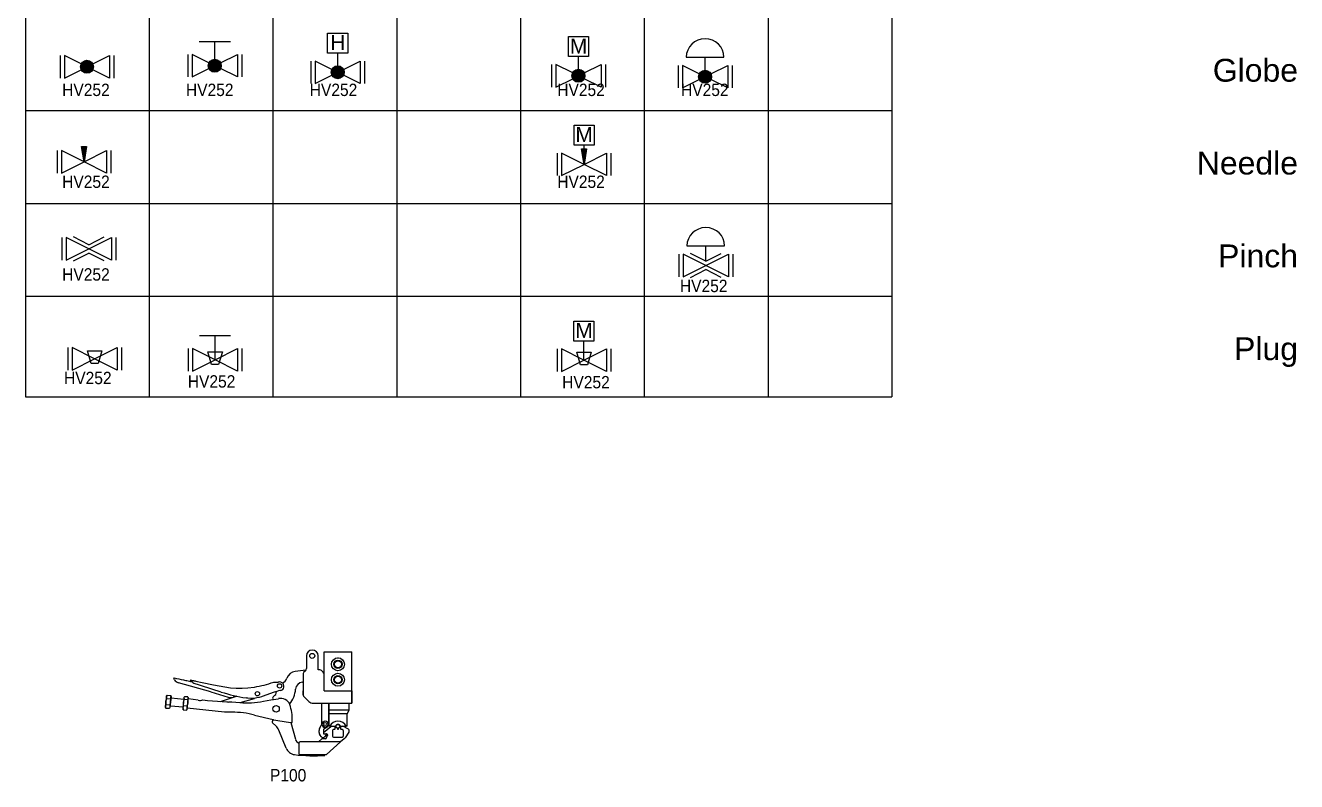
# Model space of a CAD drawing. Header units: millimetres. Extents: x -193 to 823, y -32 to 284.
# Drawn here: x 270.9 to 476.3, y 42.7 to 164.9 of the extents above; entities that cross this region are included whole.
import ezdxf
from ezdxf.enums import TextEntityAlignment as Align

# ---------------------------------------------------------------- set-up
doc = ezdxf.new("R2010")
doc.units = ezdxf.units.MM
doc.layers.add('-Testi', color=7, linetype='Continuous', lineweight=35)
doc.styles.get("Standard").update_dxf_attribs({"font": 'arial.ttf'})

# ---------------------------------------------------------------- blocks, each defined once
blk = doc.blocks.new('Valve Globe Flanged')
h = blk.add_hatch(color=256)
h.dxf.hatch_style = 1
h.paths.add_polyline_path([(1.05, 0, 1), (-1.05, 0, 1)])
for p, q in [((-4.35, 1.82), (-4.35, -1.82)), ((4.35, 1.82), (4.35, -1.82))]:
    blk.add_line(p, q)
for points in [[(-0.94, 0.47), (-3.65, 1.82), (-3.65, -1.82), (-0.94, -0.47)], [(0.94, 0.47), (3.65, 1.82), (3.65, -1.82), (0.94, -0.47)]]:
    blk.add_lwpolyline(points)
blk.add_circle((0, 0), 1.05)
at = {"flags": 1}
for tag, p, height in [('TYPE', (1.6, -0.01), 0.25), ('CONNECTIONTYPE', (1.64, -0.3), 0.1), ('DESCRIPTION', (1.66, -0.41), 0.0703)]:
    blk.add_attdef(tag, p, '', height=height, dxfattribs=at)
blk = doc.blocks.new('Valve Globe Manual Flanged')
h = blk.add_hatch(color=256)
h.dxf.hatch_style = 1
h.paths.add_polyline_path([(1.05, 0, 1), (-1.05, 0, 1)])
for p, q in [((-2.52, 3.91), (2.52, 3.91)), ((0, 1.05), (0, 3.91)), ((-4.35, 1.82), (-4.35, -1.82)), ((4.35, 1.82), (4.35, -1.82))]:
    blk.add_line(p, q)
for points in [[(-0.94, 0.47), (-3.65, 1.82), (-3.65, -1.82), (-0.94, -0.47)], [(0.94, 0.47), (3.65, 1.82), (3.65, -1.82), (0.94, -0.47)]]:
    blk.add_lwpolyline(points)
blk.add_circle((0, 0), 1.05)
at = {"flags": 1}
for tag, p, height in [('CONNECTIONTYPE', (1.85, 0.17), 0.1), ('DESCRIPTION', (1.88, 0.06), 0.0703), ('TYPE', (0.94, -0.47), 0.106)]:
    blk.add_attdef(tag, p, '', height=height, dxfattribs=at)
blk = doc.blocks.new('Valve Globe Hydraulic Flanged')
h = blk.add_hatch(color=256)
h.dxf.hatch_style = 1
h.paths.add_polyline_path([(1.05, 0, 1), (-1.05, 0, 1)])
for p, q in [((0, 1.05), (0, 3.1)), ((-4.35, 1.82), (-4.35, -1.82)), ((4.35, 1.82), (4.35, -1.82))]:
    blk.add_line(p, q)
blk.add_lwpolyline([(-1.62, 3.1), (-1.62, 6.33), (1.62, 6.33), (1.62, 3.1)], close=True)
for points in [[(-0.94, 0.47), (-3.65, 1.82), (-3.65, -1.82), (-0.94, -0.47)], [(0.94, 0.47), (3.65, 1.82), (3.65, -1.82), (0.94, -0.47)]]:
    blk.add_lwpolyline(points)
blk.add_circle((0, 0), 1.05)
at = {"layer": '-Testi', "insert": (0.01, 4.81), "char_height": 2.42, "width": 2.8313, "attachment_point": 5}
blk.add_mtext('H', dxfattribs=at)
at = {"flags": 1}
for tag, p, height in [('TYPE', (1.42, 0.1), 0.0576), ('CONNECTIONTYPE', (1.7, 0.05), 0.1), ('DESCRIPTION', (1.73, -0.06), 0.0703)]:
    blk.add_attdef(tag, p, '', height=height, dxfattribs=at)
blk = doc.blocks.new('Valve Globe Motor Flanged')
h = blk.add_hatch(color=256)
h.dxf.hatch_style = 1
h.paths.add_polyline_path([(1.05, 0, 1), (-1.05, 0, 1)])
for p, q in [((0, 1.05), (0, 3.1)), ((-4.35, 1.82), (-4.35, -1.82)), ((4.35, 1.82), (4.35, -1.82))]:
    blk.add_line(p, q)
blk.add_lwpolyline([(-1.62, 3.1), (-1.62, 6.33), (1.62, 6.33), (1.62, 3.1)], close=True)
for points in [[(-0.94, 0.47), (-3.65, 1.82), (-3.65, -1.82), (-0.94, -0.47)], [(0.94, 0.47), (3.65, 1.82), (3.65, -1.82), (0.94, -0.47)]]:
    blk.add_lwpolyline(points)
blk.add_circle((0, 0), 1.05)
at = {"layer": '-Testi', "insert": (0.01, 4.81), "char_height": 2.42, "width": 2.8313, "attachment_point": 5}
blk.add_mtext('M', dxfattribs=at)
at = {"flags": 1}
for tag, p, height in [('TYPE', (1.5, -0.15), 0.25), ('CONNECTIONTYPE', (1.79, -0.46), 0.1), ('DESCRIPTION', (1.81, -0.58), 0.0703)]:
    blk.add_attdef(tag, p, '', height=height, dxfattribs=at)
blk = doc.blocks.new('Valve Globe Diaphgram Flanged')
h = blk.add_hatch(color=256)
h.dxf.hatch_style = 1
h.paths.add_polyline_path([(1.05, 0, 1), (-1.05, 0, 1)])
for p, q in [((-3.05, 3.17), (3.05, 3.17)), ((0, 1.05), (0, 3.17)), ((-4.35, 1.82), (-4.35, -1.82)), ((4.35, 1.82), (4.35, -1.82))]:
    blk.add_line(p, q)
for points in [[(-0.94, 0.47), (-3.65, 1.82), (-3.65, -1.82), (-0.94, -0.47)], [(0.94, 0.47), (3.65, 1.82), (3.65, -1.82), (0.94, -0.47)]]:
    blk.add_lwpolyline(points)
blk.add_circle((0, 0), 1.05)
blk.add_ellipse((0, 3.17), major_axis=(-3.05, 0), ratio=0.967342, start_param=3.141593, end_param=6.283185)
at = {"flags": 1}
for tag, p, height in [('TYPE', (1.47, 0), 0.0593), ('CONNECTIONTYPE', (1.62, -0.15), 0.1), ('DESCRIPTION', (1.65, -0.26), 0.0703)]:
    blk.add_attdef(tag, p, '', height=height, dxfattribs=at)
blk = doc.blocks.new('Valve Needle Flanged')
h = blk.add_hatch(color=256)
h.dxf.hatch_style = 1
h.paths.add_polyline_path([(0.4, 2.5), (-0.4, 2.5), (0, 0)])
for p, q in [((-4.35, 1.82), (-4.35, -1.82)), ((4.35, 1.82), (4.35, -1.82))]:
    blk.add_line(p, q)
for points in [[(0, 0), (-0.4, 2.5), (0.4, 2.5), (0, 0)], [(0, 0), (-3.65, 1.82), (-3.65, -1.82), (0, 0)], [(0, 0), (3.65, 1.82), (3.65, -1.82), (0, 0)]]:
    blk.add_lwpolyline(points)
at = {"flags": 1}
for tag, p, height in [('TYPE', (0, 0), 0.0153), ('CONNECTIONTYPE', (0.51, 0.08), 0.1), ('DESCRIPTION', (0.53, -0.04), 0.0703)]:
    blk.add_attdef(tag, p, '', height=height, dxfattribs=at)
blk = doc.blocks.new('Valve Needle Motor Flanged')
h = blk.add_hatch(color=256)
h.dxf.hatch_style = 1
h.paths.add_polyline_path([(0.4, 2.5), (-0.4, 2.5), (0, 0)])
for p, q in [((0, 0), (0, 3.1)), ((-4.35, 1.82), (-4.35, -1.82)), ((4.35, 1.82), (4.35, -1.82))]:
    blk.add_line(p, q)
blk.add_lwpolyline([(-1.62, 3.1), (-1.62, 6.33), (1.62, 6.33), (1.62, 3.1)], close=True)
for points in [[(0, 0), (-0.4, 2.5), (0.4, 2.5), (0, 0)], [(0, 0), (-3.65, 1.82), (-3.65, -1.82), (0, 0)], [(0, 0), (3.65, 1.82), (3.65, -1.82), (0, 0)]]:
    blk.add_lwpolyline(points)
at = {"layer": '-Testi', "insert": (0.01, 4.81), "char_height": 2.42, "width": 2.8313, "attachment_point": 5}
blk.add_mtext('M', dxfattribs=at)
at = {"flags": 1}
for tag, p, height in [('TYPE', (0, 0), 0.0761), ('CONNECTIONTYPE', (0.56, 0.13), 0.1), ('DESCRIPTION', (0.58, 0.02), 0.0703)]:
    blk.add_attdef(tag, p, '', height=height, dxfattribs=at)
blk = doc.blocks.new('Valve Pinch Flanged')
for p, q in [((-4.35, 1.82), (-4.35, -1.82)), ((4.35, 1.82), (4.35, -1.82))]:
    blk.add_line(p, q)
for points in [[(0, 0), (-3.65, 1.82), (-3.65, -1.82), (0, 0)], [(0, 0.67), (-2.49, 1.92)], [(0, 0.67), (2.49, 1.92)], [(0, 0), (3.65, 1.82), (3.65, -1.82), (0, 0)], [(-2.49, -1.92), (0, -0.67)], [(2.49, -1.92), (0, -0.67)]]:
    blk.add_lwpolyline(points)
at = {"flags": 1}
for tag, p, height in [('TYPE', (0, 0), 0.117), ('CONNECTIONTYPE', (1.04, -0.01), 0.1), ('DESCRIPTION', (1.06, -0.13), 0.0703)]:
    blk.add_attdef(tag, p, '', height=height, dxfattribs=at)
blk = doc.blocks.new('Valve Pinch Diaphragm Actuator Flanged')
for p, q in [((-3.05, 3.17), (3.05, 3.17)), ((0, 0.67), (0, 3.17)), ((-4.35, 1.82), (-4.35, -1.82)), ((4.35, 1.82), (4.35, -1.82))]:
    blk.add_line(p, q)
for points in [[(0, 0), (-3.65, 1.82), (-3.65, -1.82), (0, 0)], [(0, 0.67), (-2.49, 1.92)], [(0, 0.67), (2.49, 1.92)], [(0, 0), (3.65, 1.82), (3.65, -1.82), (0, 0)], [(-2.49, -1.92), (0, -0.67)], [(2.49, -1.92), (0, -0.67)]]:
    blk.add_lwpolyline(points)
blk.add_ellipse((0, 3.17), major_axis=(-3.05, 0), ratio=0.967342, start_param=3.141593, end_param=6.283185)
at = {"flags": 1}
for tag, p, height in [('TYPE', (0, 0), 0.226), ('CONNECTIONTYPE', (1.57, -0.14), 0.1), ('DESCRIPTION', (1.6, -0.25), 0.0703)]:
    blk.add_attdef(tag, p, '', height=height, dxfattribs=at)
blk = doc.blocks.new('Valve Plug Flanged')
for p, q in [((-4.35, 1.82), (-4.35, -1.82)), ((4.35, 1.82), (4.35, -1.82))]:
    blk.add_line(p, q)
for points in [[(0, 0), (-3.65, 1.82), (-3.65, -1.82), (0, 0)], [(-1.17, 1.28), (1.18, 1.28), (0.57, -0.74), (-0.56, -0.74), (-1.17, 1.28)], [(0, 0), (3.65, 1.82), (3.65, -1.82), (0, 0)]]:
    blk.add_lwpolyline(points)
at = {"flags": 1}
for tag, p, height in [('TYPE', (0, 0), 0.0543), ('CONNECTIONTYPE', (0.87, -0.28), 0.1), ('DESCRIPTION', (0.89, -0.4), 0.0703)]:
    blk.add_attdef(tag, p, '', height=height, dxfattribs=at)
blk = doc.blocks.new('Valve Plug Manual Flanged')
for p, q in [((-2.52, 3.91), (2.52, 3.91)), ((0, 0), (0, 3.91)), ((-4.35, 1.82), (-4.35, -1.82)), ((4.35, 1.82), (4.35, -1.82))]:
    blk.add_line(p, q)
for points in [[(0, 0), (-3.65, 1.82), (-3.65, -1.82), (0, 0)], [(-1.17, 1.28), (1.18, 1.28), (0.57, -0.74), (-0.56, -0.74), (-1.17, 1.28)], [(0, 0), (3.65, 1.82), (3.65, -1.82), (0, 0)]]:
    blk.add_lwpolyline(points)
at = {"flags": 1}
for tag, p, height in [('TYPE', (0, 0), 0.117), ('CONNECTIONTYPE', (1.21, -0.45), 0.1), ('DESCRIPTION', (1.23, -0.57), 0.0703)]:
    blk.add_attdef(tag, p, '', height=height, dxfattribs=at)
blk = doc.blocks.new('Valve Plug Motor Flanged')
for p, q in [((0, 0), (0, 3.1)), ((-4.35, 1.82), (-4.35, -1.82)), ((4.35, 1.82), (4.35, -1.82))]:
    blk.add_line(p, q)
blk.add_lwpolyline([(-1.62, 3.1), (-1.62, 6.33), (1.62, 6.33), (1.62, 3.1)], close=True)
for points in [[(0, 0), (-3.65, 1.82), (-3.65, -1.82), (0, 0)], [(-1.17, 1.28), (1.18, 1.28), (0.57, -0.74), (-0.56, -0.74), (-1.17, 1.28)], [(0, 0), (3.65, 1.82), (3.65, -1.82), (0, 0)]]:
    blk.add_lwpolyline(points)
at = {"layer": '-Testi', "insert": (0.01, 4.81), "char_height": 2.42, "width": 2.8313, "attachment_point": 5}
blk.add_mtext('M', dxfattribs=at)
at = {"flags": 1}
for tag, p, height in [('TYPE', (0, 0), 0.0733), ('CONNECTIONTYPE', (1.21, -0.45), 0.1), ('DESCRIPTION', (1.23, -0.57), 0.0703)]:
    blk.add_attdef(tag, p, '', height=height, dxfattribs=at)
blk = doc.blocks.new('Pistola_ULIX')
at = {"color": 7, "linetype": 'Continuous', "lineweight": 25}
for p, q in [((-5.1, 11.38), (-5.1, 9.34)), ((-3.2, 9.13), (-3.2, 11.38)), ((-2.25, 5.73), (-2.25, 12.02)), ((2.25, 5.73), (2.25, 12.02)), ((-5.6, 8.55), (-5.6, 5.01)), ((-5.25, 8.98), (-5.54, 8.69)), ((-2.92, 9.13), (-3.2, 9.13)), ((-2.37, 8.75), (-2.63, 9.01)), ((-26.39, 7.54), (-26.51, 7.75)), ((-20.55, 5.55), (-25.78, 7.04)), ((-22.9, 6.83), (-23.06, 6.89)), ((-22.9, 6.83), (-23.06, 6.89)), ((-22.97, 7.3), (-21.94, 7.1)), ((-22.03, 6.55), (-22.69, 6.76)), ((-18.87, 5.54), (-22.03, 6.55)), ((-14.55, 6.2), (-13.51, 6.33)), ((-10.39, 7.12), (-9.67, 7.13)), ((-5.75, 7.12), (-5.6, 7.14)), ((-27.72, 4.78), (-27.8, 4.01)), ((-27.71, 4.9), (-27.72, 4.78)), ((-27.61, 5.03), (-27.71, 4.9)), ((-27.66, 4.52), (-27.06, 4.46)), ((-27.61, 5.03), (-27.01, 4.97)), ((-27.06, 4.46), (-27.11, 3.94)), ((-27.03, 4.72), (-27.06, 4.46)), ((-26.96, 4.83), (-27.05, 3.93)), ((-27.01, 4.97), (-27.03, 4.72)), ((-26.96, 4.83), (-27.02, 4.84)), ((-24.91, 4.33), (-26.93, 4.53)), ((-24.89, 4.59), (-24.96, 3.85)), ((-24.88, 4.66), (-24.89, 4.59)), ((-24.82, 4.74), (-24.88, 4.66)), ((-24.82, 4.37), (-24.31, 4.32)), ((-24.27, 4.74), (-24.78, 4.79)), ((-24.28, 3.78), (-24.21, 4.52)), ((-24.2, 4.59), (-24.24, 4.68)), ((-22.56, 4.22), (-24.22, 4.42)), ((-24.21, 4.52), (-24.2, 4.59)), ((-20.55, 5.55), (-17.76, 4.72)), ((-18.95, 4.03), (-16.37, 4.88)), ((-16.46, 4.89), (-16.95, 4.72)), ((-15.78, 3.83), (-13.48, 4.52)), ((-10.32, 5.5), (-12.23, 4.82)), ((-10.34, 4.87), (-10.46, 4.76)), ((-5.6, 5.01), (-5.6, 5.73)), ((-5.6, 5.73), (-5.6, 5.01)), ((-5.54, 4.87), (-4.69, 4.02)), ((-5.54, 4.87), (-4.69, 4.02)), ((-4.69, 4.02), (-5.54, 4.87)), ((-2.25, 5.73), (2.25, 5.73)), ((2.25, 5.73), (2.25, 3.73)), ((2.25, 3.73), (2.25, 5.73)), ((-27.87, 3.23), (-27.88, 3.11)), ((-27.88, 3.11), (-27.82, 2.96)), ((-27.8, 4.01), (-27.87, 3.23)), ((-27.82, 2.96), (-27.21, 2.91)), ((-27.16, 3.42), (-27.77, 3.48)), ((-27.18, 3.16), (-27.21, 2.91)), ((-27.2, 3.04), (-27.14, 3.04)), ((-27.16, 3.42), (-27.18, 3.16)), ((-27.11, 3.94), (-27.16, 3.42)), ((-27.05, 3.93), (-27.14, 3.04)), ((-27.05, 3.33), (-25.03, 3.13)), ((-25.04, 2.99), (-25.06, 2.8)), ((-25.06, 2.8), (-25.02, 2.72)), ((-24.96, 3.85), (-25.04, 2.99)), ((-24.99, 2.66), (-25.02, 2.72)), ((-24.99, 2.66), (-24.48, 2.61)), ((-24.42, 3.26), (-24.93, 3.31)), ((-24.48, 2.61), (-24.44, 2.66)), ((-24.44, 2.66), (-24.38, 2.74)), ((-24.38, 2.74), (-24.36, 2.93)), ((-24.36, 2.93), (-24.28, 3.78)), ((-18.32, 2.3), (-24.36, 2.92)), ((-17.15, 3.98), (-15.85, 3.83)), ((-3.99, 3.73), (-2.6, 3.73)), ((-3.99, 3.73), (2.25, 3.73)), ((-3.99, 3.73), (-2.6, 3.73)), ((-2.6, 0.38), (-2.6, 3.73)), ((-2.6, 3.73), (-1.5, 3.73)), ((-2.21, 3.73), (-1.79, 3.73)), ((-1.5, 3.73), (-1.5, 0.38)), ((-1.4, 2.63), (-1.4, 3.73)), ((1.8, 2.63), (-1.4, 2.63)), ((-1.4, 2.03), (-1.4, 2.63)), ((1.5, 2.03), (1.8, 2.63)), ((-10.6, 0.8), (-10.49, 1.09)), ((-10.04, 0.1), (-10.56, 0.58)), ((-7.61, 0.63), (-6.87, -2.1)), ((-2.97, -0.37), (-2.69, 0.11)), ((1.5, 2.03), (-1.4, 2.03)), ((-1.4, 0), (-1.4, 2.03)), ((-1.33, 0), (-1.4, 0)), ((-1.33, 0), (-0.41, 0)), ((-0.48, 0), (-0.48, -0.45)), ((0.41, 0), (1.33, 0)), ((0.48, -0.45), (0.48, 0)), ((1.69, -0.44), (0.8, 0)), ((1.5, 0), (1.33, 0)), ((1.5, 0), (1.5, 2.03)), ((-8.38, -3.53), (-9.56, -0.6)), ((-2.6, -2), (-3.12, -2.52)), ((-3.05, -1), (-3.05, -0.67)), ((-2.64, -1.71), (-2.91, -1.39)), ((-2.03, -2), (-2.6, -2)), ((-2.39, -1.82), (-2.41, -1.82)), ((-2.35, -1.02), (-1.13, -0.04)), ((-2.35, -0.54), (-2.35, -1.02)), ((-2.35, -1.02), (-2.35, -1.12)), ((-2.35, -1.12), (-2.25, -1.22)), ((-1.75, -0.14), (-2.3, -0.46)), ((-2.25, -1.22), (-1.85, -1.22)), ((-1.89, -1.38), (-2.16, -1.71)), ((-1.83, -1.69), (-1.83, -1.8)), ((-0.88, -0.65), (-0.88, -1.6)), ((-0.52, -0.5), (-0.73, -0.5)), ((-0.73, -1.75), (0.72, -1.75)), ((-0.52, -0.5), (-0.48, -0.45)), ((-0.4, -0.14), (-0.45, -0.19)), ((-0.4, -0.14), (-0.3, -0.14)), ((-0.3, -0.14), (-0.08, -0.33)), ((-0.08, -0.33), (-0.08, -0.47)), ((-0.08, -0.47), (0.08, -0.47)), ((0.08, -0.33), (0.3, -0.14)), ((0.08, -0.47), (0.08, -0.33)), ((0.3, -0.14), (0.4, -0.14)), ((0.45, -0.19), (0.4, -0.14)), ((0.99, -2.04), (0.44, -2.52)), ((0.48, -0.45), (0.52, -0.5)), ((0.72, -0.5), (0.52, -0.5)), ((0.88, -1.6), (0.88, -0.65)), ((1.77, -0.95), (1.15, -1.85)), ((1.8, -0.84), (1.8, -0.62)), ((-6.3, -2.72), (-6.3, -4.37)), ((0.44, -2.52), (-6.1, -2.52)), ((-1.87, -4.57), (0.44, -2.52)), ((-6.1, -4.57), (-1.87, -4.57)), ((-2.1, -4.57), (-2.1, -4.68))]:
    blk.add_line(p, q, dxfattribs=at)
for p, q in [((-2.25, 12.02), (2.25, 12.02)), ((1.8, 2.63), (1.8, 3.73)), ((-13.46, 1.81), (-10.49, 1.09)), ((-7.61, 0.63), (-7.44, 0.61))]:
    blk.add_line(p, q)
at = {"color": 7, "linetype": 'Continuous', "lineweight": 25, "flags": 128}
for points in [[(-26.46, 7.82), (-26.08, 7.74), (-25.71, 7.66), (-25.33, 7.58), (-24.96, 7.5), (-24.77, 7.46), (-24.58, 7.42), (-24.39, 7.38), (-24.2, 7.34), (-24.01, 7.3), (-23.82, 7.26), (-23.64, 7.23)], [(-23.75, 7.46), (-23.67, 7.45), (-23.6, 7.43), (-23.53, 7.42), (-23.45, 7.4), (-23.36, 7.38), (-23.28, 7.37), (-23.21, 7.35), (-23.08, 7.33), (-22.97, 7.3)], [(-22.69, 6.76), (-22.69, 6.76), (-22.9, 6.83)], [(-22.69, 6.76), (-22.69, 6.76), (-22.9, 6.83)], [(-21.94, 7.1), (-20.1, 6.72), (-19.19, 6.53), (-18.26, 6.36), (-17.35, 6.23), (-16.43, 6.16), (-15.49, 6.15), (-14.55, 6.2)], [(-27.8, 4.01), (-27.75, 4.26), (-27.66, 4.52)], [(-27.72, 4.78), (-27.69, 4.91), (-27.61, 5.03)], [(-27.66, 4.52), (-27.71, 4.65), (-27.72, 4.78)], [(-24.96, 3.85), (-24.91, 4.11), (-24.82, 4.37)], [(-24.78, 4.79), (-24.85, 4.69), (-24.89, 4.59)], [(-24.89, 4.59), (-24.87, 4.48), (-24.82, 4.37)], [(-24.21, 4.52), (-24.24, 4.42), (-24.31, 4.32)], [(-24.31, 4.32), (-24.28, 4.06), (-24.28, 3.78)], [(-24.27, 4.74), (-24.22, 4.63), (-24.21, 4.52)], [(-21.81, 4.26), (-21.1, 4.2), (-19.45, 4.07), (-17.94, 3.95)], [(-14.58, 4.55), (-14.68, 4.57), (-14.84, 4.59), (-14.84, 4.59)], [(-13.52, 4.51), (-14.05, 4.49), (-14.58, 4.55)], [(-12.23, 4.82), (-12.33, 4.79), (-12.71, 4.68), (-13.11, 4.58), (-13.52, 4.51)], [(-12.05, 4.05), (-10.84, 4.29), (-9.62, 4.47)], [(-27.87, 3.23), (-27.84, 3.36), (-27.77, 3.48)], [(-27.82, 2.96), (-27.86, 3.1), (-27.87, 3.23)], [(-27.77, 3.48), (-27.8, 3.74), (-27.8, 4.01)], [(-24.93, 3.31), (-25, 3.15), (-25.04, 2.99)], [(-25.04, 2.99), (-25.03, 2.83), (-24.99, 2.66)], [(-24.93, 3.31), (-24.96, 3.57), (-24.96, 3.85)], [(-24.36, 2.93), (-24.4, 2.77), (-24.48, 2.61)], [(-24.28, 3.78), (-24.33, 3.52), (-24.42, 3.26)], [(-24.42, 3.26), (-24.37, 3.09), (-24.36, 2.93)], [(-17.14, 2.27), (-17.73, 2.27), (-18.32, 2.3)], [(-17.63, 3.94), (-17.42, 3.95), (-17.15, 3.98)], [(-7.66, 0.64), (-7.64, 0.63), (-7.62, 0.63), (-7.61, 0.63), (-7.61, 0.63), (-7.61, 0.63)]]:
    blk.add_lwpolyline(points, dxfattribs=at)
at = {"color": 7, "linetype": 'Continuous', "lineweight": 25}
for centre, radius in [((-4.15, 11.38), 0.4), ((0, 10.03), 1.05), ((0, 10.03), 0.67), ((0, 10.03), 0.57), ((0, 7.53), 1.05), ((-9.43, 6.54), 0.35), ((0, 7.53), 0.658), ((0, 7.53), 0.572), ((-13.01, 5.26), 0.35), ((-10, 2.83), 0.525), ((-2.05, 0.38), 0.5), ((-2.05, 0.38), 0.264), ((0, 0), 0.3)]:
    blk.add_circle(centre, radius, dxfattribs=at)
for centre, radius, start, end in [((-4.15, 11.38), 0.95, 0, 180), ((0, 11.73), 0.658, 261.5434, 278.4566), ((-6.7, 7.27), 1.62, 98.4535, 161.4378), ((-3.57, -13.74), 22.85, 94.039, 98.4535), ((-5.4, 8.55), 0.2, 135, 180), ((-5.6, 9.34), 0.5, 315, 0), ((-2.92, 8.73), 0.4, 45, 90), ((-2.65, 8.46), 0.4, 0, 45), ((-26.47, 7.77), 0.05, 78.0386, 209.2622), ((-25.48, 8.05), 1.05, 209.2622, 253.4932), ((-23.76, 7.41), 0.05, 78.2456, 225.074), ((-22.44, 8.63), 1.84, 222.6928, 250.3698), ((-17.39, 28.33), 22.33, 280.0142, 288.2857), ((-9.44, 6.45), 0.718, 63.6358, 108.412), ((-9.34, 6.43), 0.619, 274.0422, 348.8513), ((-9.44, 6.45), 0.718, 348.8513, 63.6358), ((-9.53, 8.22), 1.37, 294.5606, 341.3682), ((-5.64, 5.92), 1.21, 95.4423, 175.6158), ((-26.93, 4.58), 0.06, 174.4465, 264.4465), ((-22.25, 5.69), 1.5, 258.0186, 287.1744), ((-10.61, 31.5), 27.24, 252.3669, 261.0787), ((-17.35, 5.85), 1.2, 250.2597, 289.7403), ((-10.26, 4.54), 0.294, 132.738, 221.7611), ((-11.45, 6.24), 1.76, 309.3356, 322.1706), ((-5.38, -8.38), 14.73, 105.8315, 109.6023), ((-12.9, 6.14), 3.01, 340.8418, 350.0952), ((-9.23, 2.97), 1.55, 20.5026, 104.4339), ((-9.27, 5.31), 0.5, 94.0422, 105.8315), ((-11.33, 6.36), 4.5, 321.6507, 355.6158), ((-11.33, 6.36), 4.5, 321.6507, 355.6158), ((-5.4, 5.01), 0.2, 180, 225), ((-5.4, 5.01), 0.2, 180, 225), ((-5.4, 5.01), 0.2, 180, 225), ((-27.05, 3.27), 0.06, 84.4465, 174.4465), ((-17.76, 4.6), 0.674, 254.7539, 262.3635), ((-17.76, 4.6), 0.674, 262.3635, 281.1519), ((-16.75, -9.69), 11.96, 74.0254, 91.8552), ((-14.6, 15.23), 11.46, 263.7394, 282.8576), ((-13.95, 1.2), 6.58, 357.4302, 20.5026), ((-3.99, 4.73), 1, 225, 270), ((-3.99, 4.73), 1, 225, 270), ((-3.99, 4.73), 1, 225, 270), ((-10.42, 0.73), 0.2, 158.8263, 226.768), ((-3.15, 37.82), 37.46, 258.6949, 258.8502), ((-3.15, 37.82), 37.46, 258.8502, 263.0856), ((-11.39, -1.34), 1.97, 21.8938, 46.768), ((-7.44, 0.66), 0.05, 263.4206, 355.2351), ((-13.95, 1.2), 6.58, 355.2349, 357.4302), ((-3.21, 0.41), 0.6, 330, 353.6283), ((-2.05, 0.38), 0.55, 180, 0), ((-2.05, 0.38), 0.6, 300, 23.5565), ((-1, -0.2), 0.2, 90, 128.6598), ((0, -0.12), 0.425, 16.4007, 163.5993), ((-2.45, -0.67), 0.6, 150, 180), ((-2.45, -1), 0.6, 180, 219.8056), ((-2.41, -1.52), 0.3, 219.8056, 270), ((-2.39, -1.52), 0.3, 270, 320), ((-2.25, -0.54), 0.1, 120, 180), ((-2.25, -1.12), 0.1, 180, 270), ((-2.03, -1.8), 0.2, 270, 0), ((-1.96, -1.32), 0.1, 320, 90), ((-1.85, -1.42), 0.2, 293.5782, 90), ((-1.73, -1.69), 0.1, 113.5782, 180), ((-0.73, -0.65), 0.15, 90, 180), ((-0.73, -1.6), 0.15, 180, 270), ((0.72, -0.65), 0.15, 0, 90), ((0.72, -1.6), 0.15, 270, 0), ((0.32, -1.29), 1, 311.5848, 325.5976), ((1.6, -0.62), 0.2, 0, 63.4349), ((1.6, -0.84), 0.2, 325.5976, 0), ((-6.83, -2.91), 1.67, 201.8938, 263.4813), ((-6, -1.87), 0.902, 195.0757, 250.4729), ((-6.1, -2.72), 0.2, 90, 180), ((-3.91, 22.64), 27.39, 263.4813, 273.7996), ((-6.1, -4.37), 0.2, 180, 270)]:
    blk.add_arc(centre, radius, start, end, dxfattribs=at)
blk.add_ellipse((0, -0.71), major_axis=(0, 1.53), ratio=0.982697, start_param=5.197751, end_param=7.36862, dxfattribs=at)
at = {"color": 7, "linetype": 'Continuous'}
blk.add_point((0, 0.31), dxfattribs=at)
at = {"flags": 1}
for tag, p, height in [('ACT_NO_NC', (0, 0), 2.5), ('SKID', (0, 0), 2.5), ('SEAL_MAT', (0, 0), 2.5), ('SIZE', (0, 0), 2.5), ('SUPPLIER', (0, 0), 2.5), ('Q(m3/h)', (0, 0), 2.5), ('CAP.(TANK L)', (0, 0), 2.5), ('UNIT', (0, 0), 2.5), ('PN_bar', (0, 0), 2.5), ('POWER_KW', (0, 0), 2.5), ('MODEL', (0, 0), 2.5), ('NOTES', (0, 0), 2.5), ('DATASHEET', (0, 0), 2.5), ('FLUID', (0, 0), 2.5), ('MATERIAL', (0, 0), 2.5), ('BRAND', (0, 0), 2.5), ('TYPE', (-5.06, 1.59), 0.25), ('CONNECTIONTYPE', (-5.06, 1.44), 0.1), ('DESCRIPTION', (-5.03, 1.33), 0.0703)]:
    blk.add_attdef(tag, p, '', height=height, dxfattribs=at)
blk = doc.blocks.new('Tag_block')
at = {"flags": 1}
for tag, p in [('ACT_NO_NC', (0, 0)), ('SKID', (0, 0)), ('SEAL_MAT', (0, 0)), ('SIZE', (0, 0)), ('SUPPLIER', (0, 0)), ('Q(m3/h)', (0, 0)), ('CAP.(TANK L)', (0, 0)), ('CONNECTIONTYPE', (0, 0)), ('UNIT', (0, 0)), ('PN_bar', (0, 0)), ('DESCRIPTION', (0, 0)), ('POWER_KW', (0, 0)), ('MODEL', (0, 0)), ('NOTES', (0, 0)), ('DATASHEET', (0, 0)), ('FLUID', (0, 0)), ('MATERIAL', (0, 0)), ('BRAND', (0, 0)), ('TYPE', (-11.4, -6.1))]:
    blk.add_attdef(tag, p, '', height=2.5, dxfattribs=at)
at = {"color": 0, "linetype": 'ByBlock', "lineweight": -2}
blk.add_attdef('#(TARGETOBJECT.TAG)', text='', height=2.5, dxfattribs=at).set_placement((0, 0), align=Align.MIDDLE_CENTER)

msp = doc.modelspace()

# ---------------------------------------------------------------- linework, layer by layer
for p, q in [((270.88, 235.26), (270.88, 104.84)), ((290.88, 235.26), (290.88, 104.84)), ((310.88, 235.26), (310.88, 104.84)), ((330.88, 235.26), (330.88, 104.84)), ((350.88, 235.26), (350.88, 104.84)), ((370.88, 235.26), (370.88, 104.84)), ((390.88, 235.26), (390.88, 104.84)), ((410.88, 235.26), (410.88, 104.84)), ((270.88, 151.11), (410.88, 151.11)), ((270.88, 136.11), (410.88, 136.11)), ((270.88, 121.11), (410.88, 121.11)), ((270.88, 104.84), (410.88, 104.84))]:
    msp.add_line(p, q)

# ---------------------------------------------------------------- block references
for name, p in [('Valve Globe Manual Flanged', (301.48, 158.36)), ('Valve Globe Hydraulic Flanged', (321.34, 157.3)), ('Valve Globe Motor Flanged', (360.25, 156.73)), ('Valve Globe Diaphgram Flanged', (380.71, 156.58)), ('Valve Globe Flanged', (280.83, 158.18)), ('Valve Needle Motor Flanged', (361.15, 142.42)), ('Valve Needle Flanged', (280.35, 142.82)), ('Valve Pinch Diaphragm Actuator Flanged', (380.82, 126.08)), ('Valve Pinch Flanged', (281.14, 128.76)), ('Valve Plug Motor Flanged', (361.13, 110.77)), ('Valve Plug Manual Flanged', (301.52, 110.83)), ('Valve Plug Flanged', (282.07, 110.98)), ('Pistola_ULIX', (321.38, 51.6))]:
    msp.add_blockref(name, p)
ref = msp.add_blockref('Tag_block', (280.66, 154.46))
ref.add_attrib('#(TargetObject.Tag)', 'HV252', dxfattribs={"color": 0, "linetype": 'ByBlock', "lineweight": -2, "height": 2, "width": 0.9}).set_placement((280.66, 154.46), align=Align.MIDDLE_CENTER)
ref = msp.add_blockref('Tag_block', (300.66, 154.46))
ref.add_attrib('#(TargetObject.Tag)', 'HV252', dxfattribs={"color": 0, "linetype": 'ByBlock', "lineweight": -2, "height": 2, "width": 0.9}).set_placement((300.66, 154.46), align=Align.MIDDLE_CENTER)
ref = msp.add_blockref('Tag_block', (320.66, 154.46))
ref.add_attrib('#(TargetObject.Tag)', 'HV252', dxfattribs={"color": 0, "linetype": 'ByBlock', "lineweight": -2, "height": 2, "width": 0.9}).set_placement((320.66, 154.46), align=Align.MIDDLE_CENTER)
ref = msp.add_blockref('Tag_block', (360.66, 154.46))
ref.add_attrib('#(TargetObject.Tag)', 'HV252', dxfattribs={"color": 0, "linetype": 'ByBlock', "lineweight": -2, "height": 2, "width": 0.9}).set_placement((360.66, 154.46), align=Align.MIDDLE_CENTER)
ref = msp.add_blockref('Tag_block', (380.66, 154.46))
ref.add_attrib('#(TargetObject.Tag)', 'HV252', dxfattribs={"color": 0, "linetype": 'ByBlock', "lineweight": -2, "height": 2, "width": 0.9}).set_placement((380.66, 154.46), align=Align.MIDDLE_CENTER)
ref = msp.add_blockref('Tag_block', (280.66, 139.61))
ref.add_attrib('#(TargetObject.Tag)', 'HV252', dxfattribs={"color": 0, "linetype": 'ByBlock', "lineweight": -2, "height": 2, "width": 0.9}).set_placement((280.66, 139.61), align=Align.MIDDLE_CENTER)
ref = msp.add_blockref('Tag_block', (360.66, 139.61))
ref.add_attrib('#(TargetObject.Tag)', 'HV252', dxfattribs={"color": 0, "linetype": 'ByBlock', "lineweight": -2, "height": 2, "width": 0.9}).set_placement((360.66, 139.61), align=Align.MIDDLE_CENTER)
ref = msp.add_blockref('Tag_block', (280.66, 124.63))
ref.add_attrib('#(TargetObject.Tag)', 'HV252', dxfattribs={"color": 0, "linetype": 'ByBlock', "lineweight": -2, "height": 2, "width": 0.9}).set_placement((280.66, 124.63), align=Align.MIDDLE_CENTER)
ref = msp.add_blockref('Tag_block', (380.48, 122.77))
ref.add_attrib('#(TargetObject.Tag)', 'HV252', dxfattribs={"color": 0, "linetype": 'ByBlock', "lineweight": -2, "height": 2, "width": 0.9}).set_placement((380.48, 122.77), align=Align.MIDDLE_CENTER)
ref = msp.add_blockref('Tag_block', (280.96, 107.9))
ref.add_attrib('#(TargetObject.Tag)', 'HV252', dxfattribs={"color": 0, "linetype": 'ByBlock', "lineweight": -2, "height": 2, "width": 0.9}).set_placement((280.96, 107.9), align=Align.MIDDLE_CENTER)
ref = msp.add_blockref('Tag_block', (300.96, 107.34))
ref.add_attrib('#(TargetObject.Tag)', 'HV252', dxfattribs={"color": 0, "linetype": 'ByBlock', "lineweight": -2, "height": 2, "width": 0.9}).set_placement((300.96, 107.34), align=Align.MIDDLE_CENTER)
ref = msp.add_blockref('Tag_block', (361.46, 107.22))
ref.add_attrib('#(TargetObject.Tag)', 'HV252', dxfattribs={"color": 0, "linetype": 'ByBlock', "lineweight": -2, "height": 2, "width": 0.9}).set_placement((361.46, 107.22), align=Align.MIDDLE_CENTER)
ref = msp.add_blockref('Tag_block', (313.33, 43.7))
ref.add_attrib('#(TargetObject.Tag)', 'P100', dxfattribs={"color": 0, "linetype": 'ByBlock', "lineweight": -2, "height": 2, "width": 0.9}).set_placement((313.33, 43.7), align=Align.MIDDLE_CENTER)

# ---------------------------------------------------------------- texts
at = {"attachment_point": 1}
for s, insert, char_height in [('\\pxqr;Globe', (455.32, 159.47), 3.6929), ('\\pxqr;Needle', (455.32, 144.47), 3.6929), ('\\pxqr;Pinch', (455.32, 129.47), 3.6929), ('\\pxqr;Plug', (455.32, 114.47), 3.693)]:
    msp.add_mtext_dynamic_manual_height_columns(s, width=21.1912, gutter_width=0.5, heights=[0], dxfattribs=dict(at, insert=insert, char_height=char_height))

doc.saveas('drawing.dxf')
